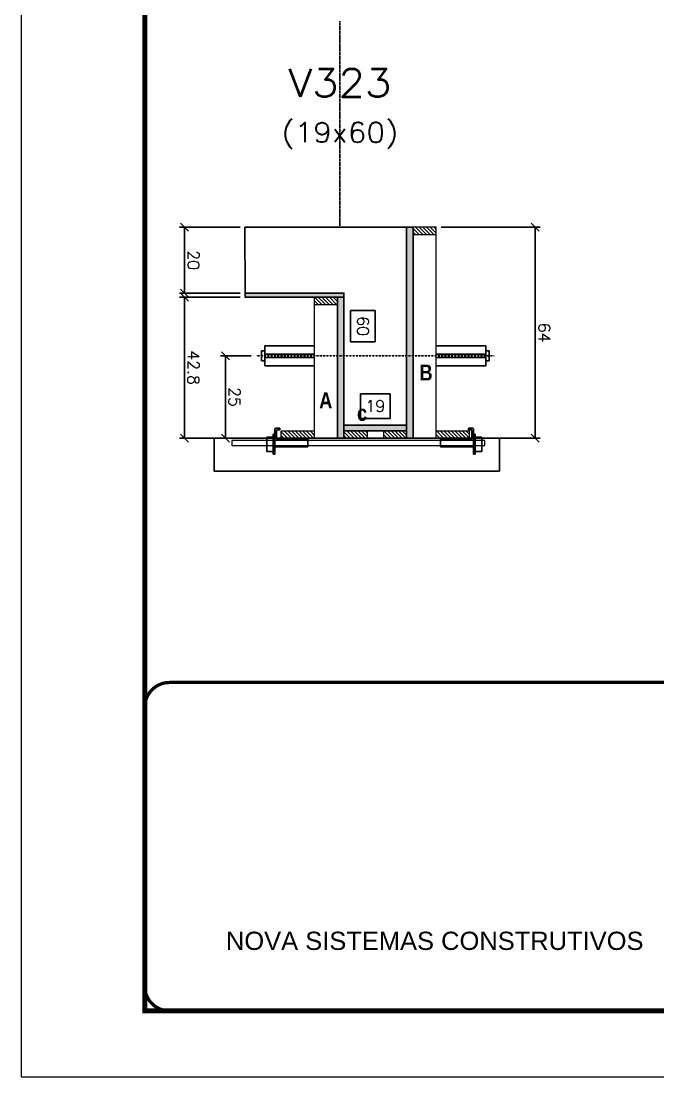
# Model space of a CAD drawing. Extents: x 137137 to 143418, y 10464 to 34486.
# Drawn here: x 138736 to 139122, y 31139 to 31779 of the extents above; entities that cross this region are included whole.
import ezdxf
from ezdxf.enums import TextEntityAlignment as Align

# ---------------------------------------------------------------- set-up
doc = ezdxf.new("R2010")
doc.units = 0
for name, pattern in [('CONTINUO', [0]), ('DASHED', [0.75, 0.5, -0.25]), ('HIDDEN', [0.375, 0.25, -0.125])]:
    doc.linetypes.add(name, pattern=pattern)
for name, color, linetype in [('barrote', 251, 'Continuous'), ('COTA', 241, 'Continuous'), ('Cota Seção (2x)', 4, 'Continuous'), ('detalhes', 4, 'Continuous'), ('Painéis', 200, 'Continuous'), ('presilha', 1, 'Continuous'), ('TENSOR', 3, 'Continuous'), ('Texto de Titulo', 7, 'Continuous'), ('Texto Qtd Sarr', 242, 'Continuous')]:
    doc.layers.add(name, color=color, linetype=linetype)
for name, color, linetype, lineweight in [('CONCRETO', 251, 'Continuous', 25), ('Folhas', 255, 'Continuous', 9), ('Hachura', 251, 'Continuous', 9), ('Madeira', 126, 'Continuous', 18), ('SARRAFO DE PRESSAO', 251, 'DASHED', 9), ('SCO-___-LAJ', 2, 'Continuous', 0), ('Texto Seção', 7, 'Continuous', 15)]:
    doc.layers.add(name, color=color, linetype=linetype, lineweight=lineweight)
doc.styles.add('ARIAL', font='arial.ttf')
doc.styles.add('Romans', font='romans.shx')
doc.styles.add('TECNICA', font='techb___.ttf', dxfattribs={"height": 10})
doc.dimstyles.new('Cota Seção (2x)', dxfattribs={"dimtxt": 7, "dimasz": 5, "dimexe": 3, "dimexo": 3, "dimgap": 2, "dimtad": 3, "dimdec": 1, "dimlfac": 0.5, "dimzin": 12, "dimdsep": 46, "dimtxsty": 'Romans', "dimblk": 'ARCHTICK', "dimcen": 0, "dimclrd": 4, "dimclre": 4, "dimclrt": 1, "dimadec": 1, "dimazin": 3, "dimtfac": 1, "dimtdec": 1, "dimtmove": 0, "dimatfit": 3, "dimldrblk": 'OBLIQUE', "dimfxl": 1, "dimtolj": 1, "dimtzin": 12, "dimarcsym": 0})
doc.dimstyles.new('Cota Seção interna', dxfattribs={"dimtxt": 7, "dimasz": 6, "dimexe": 0.18, "dimexo": 2, "dimgap": -4, "dimtad": 3, "dimdec": 1, "dimlfac": 0.5, "dimzin": 12, "dimdsep": 46, "dimtxsty": 'Romans', "dimblk": 'ARCHTICK', "dimcen": 0.09, "dimse1": 1, "dimse2": 1, "dimsd1": 1, "dimsd2": 1, "dimclrd": 180, "dimclre": 5, "dimclrt": 1, "dimadec": 0, "dimazin": 3, "dimtfac": 1, "dimtdec": 1, "dimtofl": 0, "dimtmove": 0, "dimatfit": 3, "dimldrblk": 'ARCHTICK', "dimfxl": 1, "dimtolj": 1, "dimtzin": 0, "dimarcsym": 0})

# ---------------------------------------------------------------- blocks, each defined once
blk = doc.blocks.new('9999999999')
at = {"color": 30, "linetype": 'CONTINUO', "const_width": 2}
blk.add_lwpolyline([(99583.98, 34230.21), (99583.98, 34414.45, 0.414214), (99568.98, 34429.45), (98228.98, 34429.45, 0.414214), (98213.98, 34414.45), (98213.98, 34245.21, 0.414214), (98228.98, 34230.21), (99583.98, 34230.21)], format="xyb", dxfattribs=at)
at = {"layer": 'Folhas'}
blk.add_lwpolyline([(98138.98, 34190.21), (99623.98, 34190.21), (99623.98, 35240.21), (98138.98, 35240.21)], close=True, dxfattribs=at)
at = {"layer": 'Folhas', "color": 30, "const_width": 3}
blk.add_lwpolyline([(98213.98, 34230.21), (99583.98, 34230.21), (99583.98, 35200.21), (98213.98, 35200.21)], close=True, dxfattribs=at)
at = {"color": 7, "linetype": 'Continuous', "ltscale": 5, "style": 'ARIAL'}
blk.add_text('NOVA SISTEMAS CONSTRUTIVOS', height=11.0592, dxfattribs=at).set_placement((98263.19, 34267.21))
blk = doc.blocks.new('titulo1')
at = {"layer": 'Defpoints', "color": 252, "linetype": 'HIDDEN', "ltscale": 2}
blk.add_line((0, 0), (0, 125), dxfattribs=at)
at = {"layer": 'Defpoints', "style": 'Romans', "oblique": 15}
blk.add_attdef('FOLHA', text='', height=10, dxfattribs=at).set_placement((0, 15.58), align=Align.MIDDLE_CENTER)
at = {"layer": 'Texto Qtd Sarr', "color": 3, "style": 'Romans', "oblique": 15}
for tag, height, p in [('TITULO', 17, (0, 71.45)), ('SEÇÃO', 12, (0, 41.55))]:
    blk.add_attdef(tag, text='', height=height, dxfattribs=at).set_placement(p, align=Align.MIDDLE_CENTER)
blk = doc.blocks.new('_ArchTick')
at = {"color": 0, "linetype": 'ByBlock', "const_width": 0.15}
blk.add_lwpolyline([(-0.5, -0.5), (0.5, 0.5)], dxfattribs=at)
blk = doc.blocks.new('*D216')
at = {"layer": 'COTA', "color": 4, "lineweight": -2, "transparency": 16777216}
for p, q in [((138868.56, 31611.65), (138831.84, 31611.65)), ((138834.84, 31526.05), (138834.84, 31611.65)), ((138886.16, 31526.05), (138831.84, 31526.05))]:
    blk.add_line(p, q, dxfattribs=at)
at = {"layer": 'Defpoints', "color": 0, "transparency": 16777216}
for p in [(138834.84, 31611.65), (138871.56, 31611.65), (138889.16, 31526.05)]:
    blk.add_point(p, dxfattribs=at)
at = {"layer": 'COTA', "color": 4, "lineweight": -2, "transparency": 16777216, "xscale": 5, "yscale": 5, "zscale": 5}
for p, rotation in [((138834.84, 31611.65), 90.00098738421937), ((138834.84, 31526.05), 270.0009873842193)]:
    blk.add_blockref('_ArchTick', p, dxfattribs=dict(at, rotation=rotation))
at = {"layer": 'COTA', "color": 1, "transparency": 16777216, "insert": (138840.34, 31568.85), "char_height": 7, "attachment_point": 5, "rotation": 270.00099, "style": 'Romans'}
blk.add_mtext('\\A1;42.8', dxfattribs=at)
blk = doc.blocks.new('_Oblique')
at = {"color": 0, "linetype": 'ByBlock', "lineweight": -2}
blk.add_line((-0.5, -0.5), (0.5, 0.5), dxfattribs=at)
blk = doc.blocks.new('*D217')
at = {"layer": 'COTA', "color": 4, "lineweight": -2, "transparency": 16777216}
for p, q in [((138868.55, 31654.05), (138831.84, 31654.05)), ((138834.84, 31614.05), (138834.84, 31654.05)), ((138868.56, 31614.05), (138831.84, 31614.05))]:
    blk.add_line(p, q, dxfattribs=at)
at = {"layer": 'Defpoints', "color": 0, "transparency": 16777216}
for p in [(138834.84, 31654.05), (138871.55, 31654.05), (138871.56, 31614.05)]:
    blk.add_point(p, dxfattribs=at)
at = {"layer": 'COTA', "color": 4, "lineweight": -2, "transparency": 16777216, "xscale": 5, "yscale": 5, "zscale": 5}
for p, rotation in [((138834.84, 31654.05), 90.00098738421937), ((138834.84, 31614.05), 270.0009873842193)]:
    blk.add_blockref('_ArchTick', p, dxfattribs=dict(at, rotation=rotation))
at = {"layer": 'COTA', "color": 1, "transparency": 16777216, "insert": (138840.34, 31634.05), "char_height": 7, "attachment_point": 5, "rotation": 270.00099, "style": 'Romans'}
blk.add_mtext('\\A1;20', dxfattribs=at)
blk = doc.blocks.new('*D218')
at = {"layer": 'Cota Seção (2x)', "color": 180, "lineweight": -2, "transparency": 16777216}
for p, q in [((138935.56, 31603.55), (138935.56, 31584.55)), ((138950.56, 31603.55), (138935.56, 31603.55)), ((138950.56, 31584.55), (138950.56, 31603.55)), ((138935.56, 31584.55), (138950.56, 31584.55))]:
    blk.add_line(p, q, dxfattribs=at)
at = {"layer": 'Defpoints', "color": 0, "transparency": 16777216}
for p in [(138931.55, 31654.05), (138931.55, 31654.05), (138931.56, 31534.05)]:
    blk.add_point(p, dxfattribs=at)
at = {"layer": 'Cota Seção (2x)', "color": 1, "transparency": 16777216, "insert": (138943.06, 31594.05), "char_height": 7, "attachment_point": 5, "rotation": 270.00099, "style": 'Romans'}
blk.add_mtext('\\A1;60', dxfattribs=at)
blk = doc.blocks.new('PRESILHA METÁLICA 1')
at = {"layer": 'presilha'}
for p, q in [((7.5, 10.64), (7.5, 19.86)), ((12, 21), (8.64, 21)), ((12, 19.5), (9.57, 19.5)), ((12, 21), (12, 19.5)), ((0, 13), (6, 13)), ((0, 13), (0, 0)), ((6, 15.5), (7.5, 15.5)), ((6, -2.5), (6, 15.5)), ((6, 13), (6, 0)), ((7.5, 15.5), (7.5, -2.5)), ((9, 11.57), (9, 18.93)), ((37.5, 11), (9.57, 11)), ((37.5, 11), (37.5, 4.1)), ((6, 0), (0, 0)), ((37.5, 4.1), (7.5, 4.1)), ((7.5, -2.5), (6, -2.5))]:
    blk.add_line(p, q, dxfattribs=at)
for centre, radius, start, end in [((8.64, 19.86), 1.14, 90, 180), ((9.57, 18.93), 0.57, 90, 180), ((9.57, 11.57), 0.57, 180, 270)]:
    blk.add_arc(centre, radius, start, end, dxfattribs=at)
blk = doc.blocks.new('*D219')
at = {"layer": 'Cota Seção (2x)', "color": 180, "lineweight": -2, "transparency": 16777216}
for p, q in [((138959.56, 31553.05), (138941.56, 31553.05)), ((138941.56, 31553.05), (138941.56, 31538.05)), ((138959.56, 31538.05), (138959.56, 31553.05)), ((138941.56, 31538.05), (138959.56, 31538.05))]:
    blk.add_line(p, q, dxfattribs=at)
at = {"layer": 'Defpoints', "color": 0, "transparency": 16777216}
for p in [(138931.56, 31534.05), (138931.56, 31526.05), (138969.55, 31526.05)]:
    blk.add_point(p, dxfattribs=at)
at = {"layer": 'Cota Seção (2x)', "color": 1, "transparency": 16777216, "insert": (138950.56, 31545.55), "char_height": 7, "attachment_point": 5, "rotation": 0.00099, "style": 'Romans'}
blk.add_mtext('\\A1;19', dxfattribs=at)
blk = doc.blocks.new('*D306')
at = {"layer": 'COTA', "color": 4, "lineweight": -2, "transparency": 16777216}
for p, q in [((138990.55, 31654.05), (139050.53, 31654.05)), ((139047.53, 31654.05), (139047.53, 31526.05)), ((138990.56, 31526.05), (139050.53, 31526.05))]:
    blk.add_line(p, q, dxfattribs=at)
at = {"layer": 'Defpoints', "color": 0, "transparency": 16777216}
for p in [(138987.55, 31654.05), (138987.56, 31526.05), (139047.53, 31526.05)]:
    blk.add_point(p, dxfattribs=at)
at = {"layer": 'COTA', "color": 4, "lineweight": -2, "transparency": 16777216, "xscale": 5, "yscale": 5, "zscale": 5}
for p, rotation in [((139047.53, 31654.05), 90.00098738421937), ((139047.53, 31526.05), 270.0009873842193)]:
    blk.add_blockref('_ArchTick', p, dxfattribs=dict(at, rotation=rotation))
at = {"layer": 'COTA', "color": 1, "transparency": 16777216, "insert": (139053.03, 31590.05), "char_height": 7, "attachment_point": 5, "rotation": 270.00099, "style": 'Romans'}
blk.add_mtext('\\A1;64', dxfattribs=at)
blk = doc.blocks.new('*D307')
at = {"layer": 'COTA', "color": 4, "lineweight": -2, "transparency": 16777216}
for p, q in [((138875.25, 31576.02), (138856.7, 31576.02)), ((138859.7, 31576.02), (138859.7, 31526.05)), ((138875.25, 31526.05), (138856.7, 31526.05))]:
    blk.add_line(p, q, dxfattribs=at)
at = {"layer": 'Defpoints', "color": 0, "transparency": 16777216}
for p in [(138878.25, 31576.02), (138859.7, 31526.05), (138878.25, 31526.05)]:
    blk.add_point(p, dxfattribs=at)
at = {"layer": 'COTA', "color": 4, "lineweight": -2, "transparency": 16777216, "xscale": 5, "yscale": 5, "zscale": 5}
for p, rotation in [((138859.7, 31576.02), 90.00098738421937), ((138859.7, 31526.05), 270.0009873842193)]:
    blk.add_blockref('_ArchTick', p, dxfattribs=dict(at, rotation=rotation))
at = {"layer": 'COTA', "color": 1, "transparency": 16777216, "insert": (138865.2, 31551.03), "char_height": 7, "attachment_point": 5, "rotation": 270.00099, "style": 'Romans'}
blk.add_mtext('\\A1;25', dxfattribs=at)

msp = doc.modelspace()

# ---------------------------------------------------------------- hatches: boundary and pattern name
at = {"layer": 'Hachura'}
h = msp.add_hatch(color=256, dxfattribs=at)
h.dxf.hatch_style = 1
h.paths.add_polyline_path([(138969.55, 31654.05), (138973.55, 31654.05), (138973.56, 31526.05), (138969.56, 31526.05)])
h = msp.add_hatch(dxfattribs=at)
h.set_pattern_fill('ANSI31', color=256, scale=0.5, angle=270, style=0)
h.set_pattern_definition([(315, (161819.3745, 23346.4067), (1.12253202, 1.12253202), [])])
h.paths.add_polyline_path([(138987.55, 31649.65), (138987.55, 31654.05), (138973.55, 31654.05), (138973.55, 31649.65)])
h = msp.add_hatch(color=256, dxfattribs=at)
h.dxf.hatch_style = 1
h.paths.add_polyline_path([(138931.56, 31611.65), (138931.56, 31614.05), (138871.56, 31614.05), (138871.56, 31611.65)])
h = msp.add_hatch(dxfattribs=at)
h.set_pattern_fill('ANSI31', color=256, scale=0.5, angle=270, style=0)
h.set_pattern_definition([(315, (161879.3745, 23304.0067), (1.12253202, 1.12253202), [])])
h.paths.add_polyline_path([(138927.56, 31607.25), (138927.56, 31611.65), (138913.56, 31611.65), (138913.56, 31607.25)])
h = msp.add_hatch(color=256, dxfattribs=at)
h.dxf.hatch_style = 1
h.paths.add_polyline_path([(138927.56, 31611.65), (138931.56, 31611.65), (138931.56, 31526.05), (138927.56, 31526.05)])
h = msp.add_hatch(dxfattribs=at)
h.set_pattern_fill('ANSI31', color=256, scale=0.5, angle=270, style=0)
h.set_pattern_definition([(315, (161879.3745, 23296.4067), (1.12253202, 1.12253202), [])])
h.paths.add_polyline_path([(138893.56, 31526.05), (138893.56, 31530.45), (138913.56, 31530.45), (138913.56, 31526.05)])
h = msp.add_hatch(color=256, dxfattribs=at)
h.dxf.hatch_style = 1
h.paths.add_polyline_path([(138969.55, 31530.45), (138969.55, 31534.05), (138931.56, 31534.05), (138931.56, 31530.45)])
h = msp.add_hatch(dxfattribs=at)
h.set_pattern_fill('ANSI31', color=256, scale=0.5, angle=270, style=0)
h.set_pattern_definition([(315, (161888.1745, 23296.4067), (1.12253202, 1.12253202), [])])
h.paths.add_polyline_path([(138931.56, 31526.05), (138931.56, 31530.45), (138945.56, 31530.45), (138945.56, 31526.05)])
h = msp.add_hatch(dxfattribs=at)
h.set_pattern_fill('ANSI31', color=256, scale=0.5, angle=270, style=0)
h.set_pattern_definition([(315, (161888.1766, 23296.4067), (1.12253202, 1.12253202), [])])
h.paths.add_polyline_path([(138969.55, 31526.05), (138969.55, 31530.45), (138955.55, 31530.45), (138955.55, 31526.05)])
h = msp.add_hatch(dxfattribs=at)
h.set_pattern_fill('ANSI31', color=256, scale=0.5, angle=270, style=0)
h.set_pattern_definition([(315, (161785.3745, 23296.4067), (1.12253202, 1.12253202), [])])
h.paths.add_polyline_path([(138987.56, 31526.05), (138987.56, 31530.45), (139007.56, 31530.45), (139007.56, 31526.05)])

# ---------------------------------------------------------------- linework, layer by layer
at = {"ltscale": 3}
for p, q in [((138883.56, 31582.02), (138883.56, 31570.02)), ((138883.56, 31582.02), (138913.56, 31582.02)), ((139017.56, 31582.02), (138987.56, 31582.02)), ((139017.56, 31582.02), (139017.56, 31570.02)), ((138881.56, 31579.02), (138881.56, 31573.02)), ((138881.56, 31579.02), (138883.56, 31579.02)), ((138883.56, 31573.02), (138881.56, 31573.02)), ((138913.56, 31577.02), (138883.56, 31577.02)), ((138913.56, 31575.02), (138883.56, 31575.02)), ((138987.56, 31577.02), (139017.56, 31577.02)), ((138987.56, 31575.02), (139017.56, 31575.02)), ((139017.56, 31579.02), (139019.56, 31579.02)), ((139017.56, 31573.02), (139019.56, 31573.02)), ((139019.56, 31579.02), (139019.56, 31573.02)), ((138883.56, 31570.02), (138913.56, 31570.02)), ((139017.56, 31570.02), (138987.56, 31570.02))]:
    msp.add_line(p, q, dxfattribs=at)
at = {"layer": 'barrote'}
msp.add_lwpolyline([(139025.92, 31506.05), (138852.95, 31506.05), (138852.95, 31526.05), (139025.92, 31526.05)], close=True, dxfattribs=at)
at = {"layer": 'CONCRETO'}
msp.add_lwpolyline([(138931.56, 31614.05), (138871.56, 31614.05), (138871.55, 31654.05), (138931.55, 31654.05), (138931.55, 31654.05), (138969.55, 31654.05), (138969.56, 31530.45), (138969.55, 31530.45), (138969.55, 31534.05), (138931.56, 31534.05)], close=True, dxfattribs=at)
at = {"layer": 'Madeira'}
for points in [[(138987.55, 31649.65), (138987.55, 31654.05), (138973.55, 31654.05), (138973.55, 31649.65)], [(138987.55, 31654.05), (138973.55, 31654.05), (138973.56, 31526.05), (138987.56, 31526.05)], [(138927.56, 31607.25), (138927.56, 31611.65), (138913.56, 31611.65), (138913.56, 31607.25)], [(138927.56, 31611.65), (138913.56, 31611.65), (138913.56, 31526.05), (138927.56, 31526.05)], [(138893.56, 31526.05), (138893.56, 31530.45), (138913.56, 31530.45), (138913.56, 31526.05)], [(138931.56, 31526.05), (138931.56, 31530.45), (138945.56, 31530.45), (138945.56, 31526.05)], [(138969.55, 31526.05), (138969.55, 31530.45), (138955.55, 31530.45), (138955.55, 31526.05)], [(138987.56, 31526.05), (138987.56, 31530.45), (139007.56, 31530.45), (139007.56, 31526.05)]]:
    msp.add_lwpolyline(points, close=True, dxfattribs=at)
at = {"layer": 'Painéis'}
for points in [[(138969.55, 31654.05), (138973.55, 31654.05), (138973.56, 31526.05), (138969.56, 31526.05)], [(138931.56, 31611.65), (138931.56, 31614.05), (138871.56, 31614.05), (138871.56, 31611.65)], [(138927.56, 31611.65), (138931.56, 31611.65), (138931.56, 31526.05), (138927.56, 31526.05)], [(138969.55, 31530.45), (138969.55, 31534.05), (138931.56, 31534.05), (138931.56, 31530.45)]]:
    msp.add_lwpolyline(points, close=True, dxfattribs=at)
at = {"layer": 'SCO-___-LAJ', "color": 1}
msp.add_lwpolyline([(139016.92, 31524.72), (138863.61, 31524.72), (138863.61, 31521.52), (139016.92, 31521.52)], close=True, dxfattribs=at)
at = {"layer": 'TENSOR', "linetype": 'HIDDEN', "ltscale": 0.5}
msp.add_line((139022.56, 31576.02), (138878.25, 31576.02), dxfattribs=at)

# ---------------------------------------------------------------- block references
at = {"layer": 'presilha'}
for p, xscale, yscale, zscale, rotation in [((138884.69, 31518.08), 0.6666666666666667, 0.6666666666666667, 0.6666666666666667, 0.0009873841914934626), ((139015.13, 31518.08), -0.6666666666666667, 0.6666666666666665, 0.6666666666666666, 0.0009873841915286619)]:
    msp.add_blockref('PRESILHA METÁLICA 1', p, dxfattribs=dict(at, xscale=xscale, yscale=yscale, zscale=zscale, rotation=rotation))
at = {"layer": 'SARRAFO DE PRESSAO', "color": 6, "linetype": 'ByBlock'}
msp.add_blockref('9999999999', (40596.81, -3051.58), dxfattribs=at)
at = {"layer": 'Texto Seção'}
ref = msp.add_blockref('titulo1', (138929.06, 31654.05), dxfattribs=at)
ref.add_attrib('TITULO', 'V323', dxfattribs={"layer": 'Texto de Titulo', "color": 7, "height": 17, "style": 'Romans', "width": 1.1}).set_placement((138929.06, 31741.55), align=Align.MIDDLE_CENTER)
ref.add_attrib('SEÇÃO', '(19x60)', dxfattribs={"layer": 'Texto de Titulo', "color": 7, "height": 12, "style": 'Romans', "width": 1.1}).set_placement((138929.06, 31711.55), align=Align.MIDDLE_CENTER)

# ---------------------------------------------------------------- texts
at = {"layer": 'detalhes', "style": 'TECNICA'}
for s, p in [('B', (138977.39, 31561.08)), ('A', (138916.55, 31544.24)), ('c', (138939.48, 31536.54))]:
    msp.add_text(s, height=9.6, rotation=0.00099, dxfattribs=at).set_placement(p)

# ---------------------------------------------------------------- dimensions: what is measured, and where the dimension line sits
at = {"layer": 'COTA'}
for base, p1, p2, picture, middle in [((138834.84, 31654.05), (138871.56, 31614.05), (138871.55, 31654.05), '*D217', (138840.34, 31634.05)), ((139047.53, 31526.05), (138987.55, 31654.05), (138987.56, 31526.05), '*D306', (139053.03, 31590.05)), ((138834.84, 31611.65), (138889.16, 31526.05), (138871.56, 31611.65), '*D216', (138840.34, 31568.85)), ((138859.7, 31526.05), (138878.25, 31576.02), (138878.25, 31526.05), '*D307', (138865.2, 31551.03))]:
    dim = msp.add_linear_dim(base=base, p1=p1, p2=p2, angle=90.00099, dimstyle='Cota Seção (2x)', dxfattribs=at)
    dim.commit()
    dim.dimension.update_dxf_attribs({"geometry": picture, "text_midpoint": middle})
at = {"layer": 'Cota Seção (2x)'}
for base, p1, p2, angle, picture, middle in [((138931.55, 31654.05), (138931.56, 31534.05), (138931.55, 31654.05), 90.00099, '*D218', (138943.06, 31594.05)), ((138931.56, 31534.05), (138969.55, 31526.05), (138931.56, 31526.05), 180.00099, '*D219', (138950.56, 31545.55))]:
    dim = msp.add_linear_dim(base=base, p1=p1, p2=p2, angle=angle, dimstyle='Cota Seção interna', dxfattribs=at)
    dim.commit()
    dim.dimension.update_dxf_attribs({"geometry": picture, "text_midpoint": middle})

doc.saveas('drawing.dxf')
